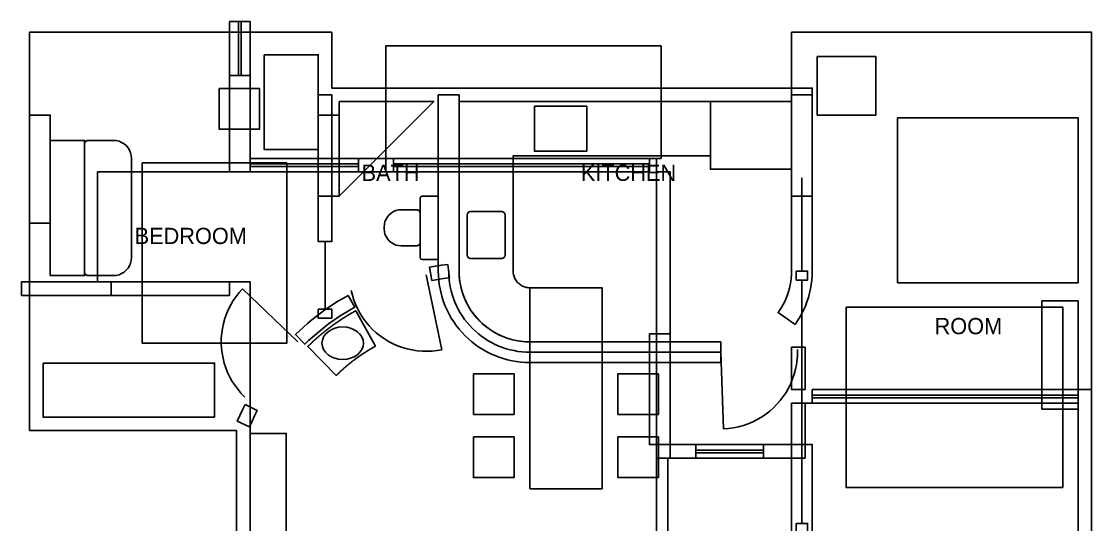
# Model space of a CAD drawing. Header units: metres. Extents: x 73174 to 85034, y 45929 to 58949.
# Drawn here: x 73174 to 85034, y 53366 to 58949 of the extents above; entities that cross this region are included whole.
import ezdxf

# ---------------------------------------------------------------- set-up
doc = ezdxf.new("R2010")
doc.units = ezdxf.units.M
doc.linetypes.add('DASHED', pattern=[20, 12, -8])
for name, color, linetype in [('PROP-COLUMN', 2, 'CONTINUOUS'), ('PROP-DOOR', 6, 'CONTINUOUS'), ('PROP-ENVELOPE', 7, 'CONTINUOUS'), ('PROP-FURN', 9, 'CONTINUOUS'), ('PROP-GLAZ', 4, 'CONTINUOUS'), ('PROP-SCREEN', 32, 'CONTINUOUS'), ('PROP-SHELL', 7, 'CONTINUOUS'), ('PROP-TEXT', 3, 'CONTINUOUS'), ('PROP-THRESHOLD', 8, 'DASHED'), ('PROP-WALL-NEW', 1, 'CONTINUOUS')]:
    doc.layers.add(name, color=color, linetype=linetype)

msp = doc.modelspace()

# ---------------------------------------------------------------- linework, layer by layer
at = {"layer": 'PROP-COLUMN'}
for points in [[(81709.2, 58209), (81939.2, 58209), (81939.2, 57009), (81709.2, 57009)], [(73264.2, 57909), (73494.2, 57909), (73494.2, 56709), (73264.2, 56709)], [(76464.2, 57909), (76694.2, 57909), (76694.2, 57009), (76464.2, 57009)]]:
    msp.add_lwpolyline(points, close=True, dxfattribs=at)
at = {"layer": 'PROP-DOOR'}
for p, q in [((77661.5, 56138.648), (77835.05, 55307.22)), ((76238, 55394.729), (75625.284, 55983.056)), ((80924.216, 55279), (80956.04, 54429.596))]:
    msp.add_line(p, q, dxfattribs=at)
for points in [[(75625.284, 55983.056), (75588.118, 55941.723), (75553.734, 55898.048), (75522.28, 55852.217), (75493.892, 55804.427), (75468.689, 55754.883), (75446.781, 55703.796), (75428.261, 55651.386), (75413.209, 55597.877), (75401.688, 55543.499), (75393.749, 55488.483), (75389.424, 55433.065), (75388.734, 55377.484), (75391.68, 55321.976), (75398.251, 55266.78), (75408.417, 55212.131), (75422.135, 55158.265), (75439.348, 55105.411), (75459.98, 55053.796), (75483.944, 55003.641), (75511.137, 54955.161), (75541.442, 54908.563), (75574.73, 54864.047), (75610.858, 54821.803), (75649.672, 54782.013)], [(77835.05, 55307.22), (77780.301, 55297.649), (77725.042, 55291.68), (77669.512, 55289.337), (77613.947, 55290.632), (77558.586, 55295.557), (77503.666, 55304.094), (77449.421, 55316.203), (77396.085, 55331.835), (77343.885, 55350.921), (77293.045, 55373.381), (77243.783, 55399.117), (77196.31, 55428.021), (77150.829, 55459.967), (77107.534, 55494.82), (77066.612, 55532.429), (77028.237, 55572.635), (76992.574, 55615.264), (76959.775, 55660.135), (76929.981, 55707.054), (76903.32, 55755.822), (76879.905, 55806.229), (76859.837, 55858.059), (76843.202, 55911.092), (76830.071, 55965.098)], [(80956.04, 54429.596), (81011.525, 54433.496), (81066.637, 54441.017), (81121.139, 54452.126), (81174.797, 54466.776), (81227.383, 54484.903), (81278.67, 54506.432), (81328.44, 54531.268), (81376.478, 54559.307), (81422.58, 54590.427), (81466.548, 54624.496), (81508.193, 54661.367), (81547.338, 54700.883), (81583.815, 54742.875), (81617.467, 54787.163), (81648.15, 54833.557), (81675.734, 54881.858), (81700.099, 54931.86), (81721.142, 54983.348), (81738.772, 55036.103), (81752.914, 55089.897), (81763.508, 55144.502), (81770.507, 55199.682), (81773.883, 55255.202), (81773.62, 55310.824)]]:
    msp.add_lwpolyline(points, dxfattribs=at)
at = {"layer": 'PROP-ENVELOPE'}
msp.add_lwpolyline([(73264.2, 58829), (76614.2, 58829), (76614.2, 58209), (81709.2, 58209), (81709.2, 58829), (85034.2, 58829), (85034.2, 50174), (81709.2, 50174), (81709.2, 50784), (80364.2, 50784), (80364.2, 46209), (77064.2, 46209), (77064.2, 47609), (73869.2, 47609), (73869.2, 49129), (75559.2, 49129), (75559.2, 54409), (73264.2, 54409)], close=True, dxfattribs=at)
at = {"layer": 'PROP-FURN'}
for points in [[(75864.2, 58579), (76464.2, 58579), (76464.2, 57529), (75864.2, 57529)], [(81994.2, 58559), (82644.2, 58559), (82644.2, 57909), (81994.2, 57909)], [(75364.2, 58204), (75814.2, 58204), (75814.2, 57754), (75364.2, 57754)], [(76694.2, 58059), (77744.2, 58059), (76694.2, 57009)], [(78809.2, 55394), (78757.9, 55395.7), (78706.7, 55400.7), (78656.1, 55409.1), (78606, 55420.7), (78556.9, 55435.7), (78508.8, 55453.8), (78462, 55475), (78416.7, 55499.2), (78373.1, 55526.3), (78331.3, 55556.2), (78291.6, 55588.8), (78254.1, 55623.9), (78219, 55661.4), (78186.4, 55701.1), (78156.5, 55742.9), (78129.4, 55786.5), (78105.2, 55831.8), (78084, 55878.6), (78065.9, 55926.7), (78050.9, 55975.8), (78039.3, 56025.9), (78030.9, 56076.5), (78025.9, 56127.7), (78024.2, 56179), (78024.2, 58059), (80809.2, 58059), (80809.2, 57459), (78624.2, 57459), (78624.2, 56179), (78624.6, 56166.9), (78625.8, 56154.9), (78627.8, 56142.9), (78630.5, 56131.1), (78634, 56119.5), (78638.3, 56108.2), (78643.3, 56097.2), (78649, 56086.5), (78655.4, 56076.2), (78662.4, 56066.4), (78670.1, 56057), (78678.4, 56048.2), (78687.2, 56039.9), (78696.6, 56032.2), (78706.4, 56025.2), (78716.7, 56018.8), (78727.4, 56013.1), (78738.4, 56008.1), (78749.7, 56003.8), (78761.3, 56000.3), (78773.1, 55997.6), (78785.1, 55995.6), (78797.1, 55994.4), (78809.2, 55994)], [(78859.2, 58009), (79439.2, 58009), (79439.2, 57509), (78859.2, 57509)], [(80809.2, 58059), (81709.2, 58059), (81709.2, 57309), (80809.2, 57309)], [(82884.2, 57879), (84884.2, 57879), (84884.2, 56049), (82884.2, 56049)], [(73494.2, 57629), (73874.2, 57629), (73874.2, 56129), (73494.2, 56129)], [(73874.2, 57589), (73874.7, 57595.3), (73876.2, 57601.4), (73878.6, 57607.2), (73881.8, 57612.5), (73885.9, 57617.3), (73890.7, 57621.4), (73896, 57624.6), (73901.8, 57627), (73907.9, 57628.5), (73914.2, 57629), (74194.2, 57629), (74225.5, 57626.5), (74256, 57619.2), (74285, 57607.2), (74311.8, 57590.8), (74335.6, 57570.4), (74356, 57546.6), (74372.4, 57519.8), (74384.4, 57490.8), (74391.7, 57460.3), (74394.2, 57429), (74394.2, 56329), (74391.7, 56297.7), (74384.4, 56267.2), (74372.4, 56238.2), (74356, 56211.4), (74335.6, 56187.6), (74311.8, 56167.2), (74285, 56150.8), (74256, 56138.8), (74225.5, 56131.5), (74194.2, 56129), (73914.2, 56129), (73907.9, 56129.5), (73901.8, 56131), (73896, 56133.4), (73890.7, 56136.6), (73885.9, 56140.7), (73881.8, 56145.5), (73878.6, 56150.8), (73876.2, 56156.6), (73874.7, 56162.7), (73874.2, 56169)], [(74514.2, 57379), (76114.2, 57379), (76114.2, 55379), (74514.2, 55379)], [(77594.2, 56989), (77594.4, 56992.1), (77595.2, 56995.2), (77596.4, 56998.1), (77598, 57000.8), (77600.1, 57003.1), (77602.4, 57005.2), (77605.1, 57006.8), (77608, 57008), (77611.1, 57008.8), (77614.2, 57009), (77774.2, 57009), (77777.3, 57008.8), (77780.4, 57008), (77783.3, 57006.8), (77786, 57005.2), (77788.3, 57003.1), (77790.4, 57000.8), (77792, 56998.1), (77793.2, 56995.2), (77794, 56992.1), (77794.2, 56989), (77794.2, 56329), (77794, 56325.9), (77793.2, 56322.8), (77792, 56319.9), (77790.4, 56317.2), (77788.3, 56314.9), (77786, 56312.8), (77783.3, 56311.2), (77780.4, 56310), (77777.3, 56309.2), (77774.2, 56309), (77614.2, 56309), (77611.1, 56309.2), (77608, 56310), (77605.1, 56311.2), (77602.4, 56312.8), (77600.1, 56314.9), (77598, 56317.2), (77596.4, 56319.9), (77595.2, 56322.8), (77594.4, 56325.9), (77594.2, 56329)], [(77194.2, 56669), (77196.5, 56698.7), (77203.5, 56727.7), (77214.9, 56755.3), (77230.5, 56780.7), (77249.8, 56803.4), (77272.5, 56822.7), (77297.9, 56838.3), (77325.5, 56849.7), (77354.5, 56856.7), (77384.2, 56859), (77554.2, 56859), (77560.5, 56858.5), (77566.6, 56857), (77572.4, 56854.6), (77577.7, 56851.4), (77582.5, 56847.3), (77586.6, 56842.5), (77589.8, 56837.2), (77592.2, 56831.4), (77593.7, 56825.3), (77594.2, 56819), (77594.2, 56499), (77593.7, 56492.7), (77592.2, 56486.6), (77589.8, 56480.8), (77586.6, 56475.5), (77582.5, 56470.7), (77577.7, 56466.6), (77572.4, 56463.4), (77566.6, 56461), (77560.5, 56459.5), (77554.2, 56459), (77384.2, 56459), (77354.5, 56461.3), (77325.5, 56468.3), (77297.9, 56479.7), (77272.5, 56495.3), (77249.8, 56514.6), (77230.5, 56537.3), (77214.9, 56562.7), (77203.5, 56590.3), (77196.5, 56619.3), (77194.2, 56649)], [(78114.2, 56799), (78114.7, 56805.3), (78116.2, 56811.4), (78118.6, 56817.2), (78121.8, 56822.5), (78125.9, 56827.3), (78130.7, 56831.4), (78136, 56834.6), (78141.8, 56837), (78147.9, 56838.5), (78154.2, 56839), (78494.2, 56839), (78500.5, 56838.5), (78506.6, 56837), (78512.4, 56834.6), (78517.7, 56831.4), (78522.5, 56827.3), (78526.6, 56822.5), (78529.8, 56817.2), (78532.2, 56811.4), (78533.7, 56805.3), (78534.2, 56799), (78534.2, 56359), (78533.7, 56352.7), (78532.2, 56346.6), (78529.8, 56340.8), (78526.6, 56335.5), (78522.5, 56330.7), (78517.7, 56326.6), (78512.4, 56323.4), (78506.6, 56321), (78500.5, 56319.5), (78494.2, 56319), (78154.2, 56319), (78147.9, 56319.5), (78141.8, 56321), (78136, 56323.4), (78130.7, 56326.6), (78125.9, 56330.7), (78121.8, 56335.5), (78118.6, 56340.8), (78116.2, 56346.6), (78114.7, 56352.7), (78114.2, 56359)], [(78809.2, 55994), (79609.2, 55994), (79609.2, 53764), (78809.2, 53764)], [(82314.2, 55779), (84714.2, 55779), (84714.2, 53779), (82314.2, 53779)], [(84484.2, 55849), (84884.2, 55849), (84884.2, 54649), (84484.2, 54649)], [(76881.2, 55739.9), (76880, 55739.2), (76878.8, 55738.6), (76877.6, 55737.9), (76876.4, 55737.2), (76875.2, 55736.6), (76874, 55735.9), (76872.8, 55735.3), (76871.6, 55734.6), (76870.4, 55733.9), (76869.2, 55733.3), (76868, 55732.6), (76866.8, 55731.9), (76865.6, 55731.3), (76864.4, 55730.6), (76863.3, 55729.9), (76862.1, 55729.3), (76860.9, 55728.6), (76859.7, 55727.9), (76858.5, 55727.2), (76857.3, 55726.6), (76856.1, 55725.9), (76854.9, 55725.2), (76853.7, 55724.6), (76852.6, 55723.9), (76851.4, 55723.2), (76850.2, 55722.5), (76849, 55721.9), (76847.8, 55721.2), (76846.6, 55720.5), (76845.4, 55719.8), (76844.2, 55719.1), (76843.1, 55718.5), (76841.9, 55717.8), (76840.7, 55717.1), (76839.5, 55716.4), (76838.3, 55715.7), (76837.2, 55715.1), (76836, 55714.4), (76834.8, 55713.7), (76833.6, 55713), (76832.4, 55712.3), (76831.2, 55711.6), (76830.1, 55711), (76828.9, 55710.3), (76827.7, 55709.6), (76826.5, 55708.9), (76825.4, 55708.2), (76824.2, 55707.5), (76823, 55706.8), (76821.8, 55706.1), (76820.7, 55705.5), (76819.5, 55704.8), (76818.3, 55704.1), (76817.1, 55703.4), (76816, 55702.7), (76814.8, 55702), (76813.6, 55701.3), (76812.4, 55700.6), (76811.3, 55699.9), (76810.1, 55699.2), (76808.9, 55698.5), (76807.8, 55697.8), (76806.6, 55697.1), (76805.4, 55696.4), (76804.3, 55695.7), (76803.1, 55695), (76801.9, 55694.3), (76800.7, 55693.6), (76799.6, 55692.9), (76798.4, 55692.2), (76797.2, 55691.5), (76796.1, 55690.8), (76794.9, 55690.1), (76793.8, 55689.4), (76792.6, 55688.7), (76791.4, 55688), (76790.3, 55687.3), (76789.1, 55686.6), (76787.9, 55685.9), (76786.8, 55685.2), (76785.6, 55684.5), (76784.5, 55683.8), (76783.3, 55683), (76782.1, 55682.3), (76781, 55681.6), (76779.8, 55680.9), (76778.7, 55680.2), (76777.5, 55679.5), (76776.3, 55678.8), (76775.2, 55678.1), (76774, 55677.4), (76772.9, 55676.6), (76771.7, 55675.9), (76770.6, 55675.2), (76769.4, 55674.5), (76768.3, 55673.8), (76767.1, 55673), (76765.9, 55672.3), (76764.8, 55671.6), (76763.6, 55670.9), (76762.5, 55670.2), (76761.3, 55669.4), (76760.2, 55668.7), (76759, 55668), (76757.9, 55667.3), (76756.7, 55666.6), (76755.6, 55665.8), (76754.4, 55665.1), (76753.3, 55664.4), (76752.1, 55663.7), (76751, 55662.9), (76749.8, 55662.2), (76748.7, 55661.5), (76747.6, 55660.7), (76746.4, 55660), (76745.3, 55659.3), (76744.1, 55658.6), (76743, 55657.8), (76741.8, 55657.1), (76740.7, 55656.4), (76739.5, 55655.6), (76738.4, 55654.9), (76737.3, 55654.2), (76736.1, 55653.4), (76735, 55652.7), (76733.8, 55652), (76732.7, 55651.2), (76731.6, 55650.5), (76730.4, 55649.7), (76729.3, 55649), (76728.1, 55648.3), (76727, 55647.5), (76725.9, 55646.8), (76724.7, 55646), (76723.6, 55645.3), (76722.5, 55644.6), (76721.3, 55643.8), (76720.2, 55643.1), (76719.1, 55642.3), (76717.9, 55641.6), (76716.8, 55640.8), (76715.7, 55640.1), (76714.5, 55639.4), (76713.4, 55638.6), (76712.3, 55637.9), (76711.1, 55637.1), (76710, 55636.4), (76708.9, 55635.6), (76707.7, 55634.9), (76706.6, 55634.1), (76705.5, 55633.4), (76704.4, 55632.6), (76703.2, 55631.9), (76702.1, 55631.1), (76701, 55630.4), (76699.8, 55629.6), (76698.7, 55628.8), (76697.6, 55628.1), (76696.5, 55627.3), (76695.3, 55626.6), (76694.2, 55625.8), (76693.1, 55625.1), (76692, 55624.3), (76690.8, 55623.5), (76689.7, 55622.8), (76688.6, 55622), (76687.5, 55621.3), (76686.4, 55620.5), (76685.2, 55619.7), (76684.1, 55619), (76683, 55618.2), (76681.9, 55617.5), (76680.8, 55616.7), (76679.6, 55615.9), (76678.5, 55615.2), (76677.4, 55614.4), (76676.3, 55613.6), (76675.2, 55612.9), (76674.1, 55612.1), (76672.9, 55611.3), (76671.8, 55610.5), (76670.7, 55609.8), (76669.6, 55609), (76668.5, 55608.2), (76667.4, 55607.5), (76666.3, 55606.7), (76665.2, 55605.9), (76664, 55605.1), (76662.9, 55604.4), (76661.8, 55603.6), (76660.7, 55602.8), (76659.6, 55602), (76658.5, 55601.3), (76657.4, 55600.5), (76656.3, 55599.7), (76655.2, 55598.9), (76654.1, 55598.2), (76652.9, 55597.4), (76651.8, 55596.6), (76650.7, 55595.8), (76649.6, 55595), (76648.5, 55594.3), (76647.4, 55593.5), (76646.3, 55592.7), (76645.2, 55591.9), (76644.1, 55591.1), (76643, 55590.3), (76641.9, 55589.5), (76640.8, 55588.8), (76639.7, 55588), (76638.6, 55587.2), (76637.5, 55586.4), (76636.4, 55585.6), (76635.3, 55584.8), (76634.2, 55584), (76633.1, 55583.2), (76632, 55582.4), (76630.9, 55581.7), (76629.8, 55580.9), (76628.7, 55580.1), (76627.6, 55579.3), (76626.5, 55578.5), (76625.4, 55577.7), (76624.3, 55576.9), (76623.2, 55576.1), (76622.1, 55575.3), (76621, 55574.5), (76619.9, 55573.7), (76618.9, 55572.9), (76617.8, 55572.1), (76616.7, 55571.3), (76615.6, 55570.5), (76614.5, 55569.7), (76613.4, 55568.9), (76612.3, 55568.1), (76611.2, 55567.3), (76610.1, 55566.5), (76609, 55565.7), (76607.9, 55564.9), (76606.9, 55564.1), (76605.8, 55563.3), (76604.7, 55562.5), (76603.6, 55561.7), (76602.5, 55560.8), (76601.4, 55560), (76600.3, 55559.2), (76599.3, 55558.4), (76598.2, 55557.6), (76597.1, 55556.8), (76596, 55556), (76594.9, 55555.2), (76593.8, 55554.4), (76592.8, 55553.6), (76591.7, 55552.7), (76590.6, 55551.9), (76589.5, 55551.1), (76588.4, 55550.3), (76587.4, 55549.5), (76586.3, 55548.7), (76585.2, 55547.8), (76584.1, 55547), (76583, 55546.2), (76582, 55545.4), (76580.9, 55544.6), (76579.8, 55543.7), (76578.7, 55542.9), (76577.7, 55542.1), (76576.6, 55541.3), (76575.5, 55540.5), (76574.4, 55539.6), (76573.4, 55538.8), (76572.3, 55538), (76571.2, 55537.2), (76570.1, 55536.3), (76569.1, 55535.5), (76568, 55534.7), (76566.9, 55533.8), (76565.9, 55533), (76564.8, 55532.2), (76563.7, 55531.4), (76562.6, 55530.5), (76561.6, 55529.7), (76560.5, 55528.9), (76559.4, 55528), (76558.4, 55527.2), (76557.3, 55526.4), (76556.2, 55525.5), (76555.2, 55524.7), (76554.1, 55523.9), (76553, 55523), (76552, 55522.2), (76550.9, 55521.4), (76549.8, 55520.5), (76548.8, 55519.7), (76547.7, 55518.8), (76546.7, 55518), (76545.6, 55517.2), (76544.5, 55516.3), (76543.5, 55515.5), (76542.4, 55514.6), (76541.4, 55513.8), (76540.3, 55512.9), (76539.2, 55512.1), (76538.2, 55511.3), (76537.1, 55510.4), (76536.1, 55509.6), (76535, 55508.7), (76533.9, 55507.9), (76532.9, 55507), (76531.8, 55506.2), (76530.8, 55505.3), (76529.7, 55504.5), (76528.7, 55503.6), (76527.6, 55502.8), (76526.6, 55501.9), (76525.5, 55501.1), (76524.4, 55500.2), (76523.4, 55499.4), (76522.3, 55498.5), (76521.3, 55497.7), (76520.2, 55496.8), (76519.2, 55495.9), (76518.1, 55495.1), (76517.1, 55494.2), (76516, 55493.4), (76515, 55492.5), (76513.9, 55491.7), (76512.9, 55490.8), (76511.8, 55489.9), (76510.8, 55489.1), (76509.8, 55488.2), (76508.7, 55487.4), (76507.7, 55486.5), (76506.6, 55485.6), (76505.6, 55484.8), (76504.5, 55483.9), (76503.5, 55483), (76502.4, 55482.2), (76501.4, 55481.3), (76500.4, 55480.4), (76499.3, 55479.6), (76498.3, 55478.7), (76497.2, 55477.8), (76496.2, 55477), (76495.1, 55476.1), (76494.1, 55475.2), (76493.1, 55474.4), (76492, 55473.5), (76491, 55472.6), (76490, 55471.7), (76488.9, 55470.9), (76487.9, 55470), (76486.8, 55469.1), (76485.8, 55468.2), (76484.8, 55467.4), (76483.7, 55466.5), (76482.7, 55465.6), (76481.7, 55464.7), (76480.6, 55463.9), (76479.6, 55463), (76478.6, 55462.1), (76477.5, 55461.2), (76476.5, 55460.3), (76475.5, 55459.5), (76474.4, 55458.6), (76473.4, 55457.7), (76472.4, 55456.8), (76471.3, 55455.9), (76470.3, 55455), (76469.3, 55454.2), (76468.3, 55453.3), (76467.2, 55452.4), (76466.2, 55451.5), (76465.2, 55450.6), (76464.1, 55449.7), (76463.1, 55448.8), (76462.1, 55447.9), (76461.1, 55447), (76460, 55446.2), (76459, 55445.3), (76458, 55444.4), (76457, 55443.5), (76455.9, 55442.6), (76454.9, 55441.7), (76453.9, 55440.8), (76452.9, 55439.9), (76451.9, 55439), (76450.8, 55438.1), (76449.8, 55437.2), (76448.8, 55436.3), (76447.8, 55435.4), (76446.8, 55434.5), (76445.7, 55433.6), (76444.7, 55432.7), (76443.7, 55431.8), (76442.7, 55430.9), (76441.7, 55430), (76440.7, 55429.1), (76439.6, 55428.2), (76438.6, 55427.3), (76437.6, 55426.4), (76436.6, 55425.5), (76435.6, 55424.6), (76434.6, 55423.7), (76433.6, 55422.8), (76432.5, 55421.9), (76431.5, 55421), (76430.5, 55420.1), (76429.5, 55419.1), (76428.5, 55418.2), (76427.5, 55417.3), (76426.5, 55416.4), (76425.5, 55415.5), (76424.5, 55414.6), (76423.4, 55413.7), (76422.4, 55412.8), (76421.4, 55411.8), (76420.4, 55410.9), (76419.4, 55410), (76418.4, 55409.1), (76417.4, 55408.2), (76416.4, 55407.3), (76415.4, 55406.3), (76414.4, 55405.4), (76413.4, 55404.5), (76412.4, 55403.6), (76411.4, 55402.7), (76410.4, 55401.7), (76409.4, 55400.8), (76408.4, 55399.9), (76407.4, 55399), (76406.4, 55398.1), (76405.4, 55397.1), (76404.4, 55396.2), (76403.4, 55395.3), (76402.4, 55394.4), (76401.4, 55393.4), (76400.4, 55392.5), (76399.4, 55391.6), (76398.4, 55390.6), (76397.4, 55389.7), (76396.4, 55388.8), (76395.4, 55387.9), (76394.4, 55386.9), (76393.4, 55386), (76392.4, 55385.1), (76391.4, 55384.1), (76390.4, 55383.2), (76389.4, 55382.3), (76388.4, 55381.3), (76387.4, 55380.4), (76386.4, 55379.5), (76385.4, 55378.5), (76384.4, 55377.6), (76383.5, 55376.6), (76382.5, 55375.7), (76381.5, 55374.8), (76380.5, 55373.8), (76379.5, 55372.9), (76378.5, 55371.9), (76377.5, 55371), (76376.5, 55370.1), (76375.5, 55369.1), (76374.6, 55368.2), (76373.6, 55367.2), (76372.6, 55366.3), (76371.6, 55365.3), (76370.6, 55364.4), (76369.6, 55363.4), (76368.6, 55362.5), (76367.7, 55361.6), (76366.7, 55360.6), (76365.7, 55359.7), (76364.7, 55358.7), (76363.7, 55357.8), (76362.8, 55356.8), (76361.8, 55355.9), (76360.8, 55354.9), (76359.8, 55353.9), (76358.8, 55353), (76357.9, 55352), (76356.9, 55351.1), (76355.9, 55350.1), (76354.9, 55349.2), (76353.9, 55348.2), (76353, 55347.3), (76352, 55346.3), (76351, 55345.3), (76350, 55344.4), (76349.1, 55343.4), (76348.1, 55342.5), (76347.1, 55341.5), (76663.1, 55021.1), (76664, 55022), (76664.8, 55022.8), (76665.6, 55023.5), (76666.4, 55024.3), (76667.2, 55025.1), (76668, 55025.9), (76668.8, 55026.7), (76669.6, 55027.5), (76670.4, 55028.2), (76671.2, 55029), (76672, 55029.8), (76672.8, 55030.6), (76673.6, 55031.4), (76674.4, 55032.1), (76675.2, 55032.9), (76676, 55033.7), (76676.8, 55034.5), (76677.6, 55035.3), (76678.4, 55036), (76679.2, 55036.8), (76680, 55037.6), (76680.8, 55038.4), (76681.6, 55039.1), (76682.4, 55039.9), (76683.2, 55040.7), (76684, 55041.5), (76684.8, 55042.2), (76685.6, 55043), (76686.4, 55043.8), (76687.2, 55044.5), (76688, 55045.3), (76688.8, 55046.1), (76689.7, 55046.8), (76690.5, 55047.6), (76691.3, 55048.4), (76692.1, 55049.1), (76692.9, 55049.9), (76693.7, 55050.7), (76694.5, 55051.4), (76695.3, 55052.2), (76696.1, 55053), (76696.9, 55053.7), (76697.7, 55054.5), (76698.6, 55055.3), (76699.4, 55056), (76700.2, 55056.8), (76701, 55057.5), (76701.8, 55058.3), (76702.6, 55059.1), (76703.4, 55059.8), (76704.2, 55060.6), (76705.1, 55061.3), (76705.9, 55062.1), (76706.7, 55062.9), (76707.5, 55063.6), (76708.3, 55064.4), (76709.1, 55065.1), (76709.9, 55065.9), (76710.8, 55066.6), (76711.6, 55067.4), (76712.4, 55068.1), (76713.2, 55068.9), (76714, 55069.6), (76714.9, 55070.4), (76715.7, 55071.2), (76716.5, 55071.9), (76717.3, 55072.7), (76718.1, 55073.4), (76718.9, 55074.2), (76719.8, 55074.9), (76720.6, 55075.6), (76721.4, 55076.4), (76722.2, 55077.1), (76723, 55077.9), (76723.9, 55078.6), (76724.7, 55079.4), (76725.5, 55080.1), (76726.3, 55080.9), (76727.2, 55081.6), (76728, 55082.4), (76728.8, 55083.1), (76729.6, 55083.8), (76730.5, 55084.6), (76731.3, 55085.3), (76732.1, 55086.1), (76732.9, 55086.8), (76733.8, 55087.5), (76734.6, 55088.3), (76735.4, 55089), (76736.2, 55089.8), (76737.1, 55090.5), (76737.9, 55091.2), (76738.7, 55092), (76739.5, 55092.7), (76740.4, 55093.4), (76741.2, 55094.2), (76742, 55094.9), (76742.9, 55095.6), (76743.7, 55096.4), (76744.5, 55097.1), (76745.3, 55097.8), (76746.2, 55098.6), (76747, 55099.3), (76747.8, 55100), (76748.7, 55100.8), (76749.5, 55101.5), (76750.3, 55102.2), (76751.2, 55103), (76752, 55103.7), (76752.8, 55104.4), (76753.7, 55105.1), (76754.5, 55105.9), (76755.3, 55106.6), (76756.2, 55107.3), (76757, 55108), (76757.8, 55108.8), (76758.7, 55109.5), (76759.5, 55110.2), (76760.3, 55110.9), (76761.2, 55111.7), (76762, 55112.4), (76762.9, 55113.1), (76763.7, 55113.8), (76764.5, 55114.5), (76765.4, 55115.3), (76766.2, 55116), (76767, 55116.7), (76767.9, 55117.4), (76768.7, 55118.1), (76769.6, 55118.8), (76770.4, 55119.6), (76771.2, 55120.3), (76772.1, 55121), (76772.9, 55121.7), (76773.8, 55122.4), (76774.6, 55123.1), (76775.5, 55123.9), (76776.3, 55124.6), (76777.1, 55125.3), (76778, 55126), (76778.8, 55126.7), (76779.7, 55127.4), (76780.5, 55128.1), (76781.4, 55128.8), (76782.2, 55129.5), (76783.1, 55130.2), (76783.9, 55131), (76784.7, 55131.7), (76785.6, 55132.4), (76786.4, 55133.1), (76787.3, 55133.8), (76788.1, 55134.5), (76789, 55135.2), (76789.8, 55135.9), (76790.7, 55136.6), (76791.5, 55137.3), (76792.4, 55138), (76793.2, 55138.7), (76794.1, 55139.4), (76794.9, 55140.1), (76795.8, 55140.8), (76796.6, 55141.5), (76797.5, 55142.2), (76798.3, 55142.9), (76799.2, 55143.6), (76800, 55144.3), (76800.9, 55145), (76801.7, 55145.7), (76802.6, 55146.4), (76803.4, 55147.1), (76804.3, 55147.8), (76805.2, 55148.5), (76806, 55149.2), (76806.9, 55149.9), (76807.7, 55150.6), (76808.6, 55151.3), (76809.4, 55152), (76810.3, 55152.7), (76811.2, 55153.3), (76812, 55154), (76812.9, 55154.7), (76813.7, 55155.4), (76814.6, 55156.1), (76815.4, 55156.8), (76816.3, 55157.5), (76817.2, 55158.2), (76818, 55158.9), (76818.9, 55159.5), (76819.7, 55160.2), (76820.6, 55160.9), (76821.5, 55161.6), (76822.3, 55162.3), (76823.2, 55163), (76824.1, 55163.7), (76824.9, 55164.3), (76825.8, 55165), (76826.6, 55165.7), (76827.5, 55166.4), (76828.4, 55167.1), (76829.2, 55167.7), (76830.1, 55168.4), (76831, 55169.1), (76831.8, 55169.8), (76832.7, 55170.5), (76833.6, 55171.1), (76834.4, 55171.8), (76835.3, 55172.5), (76836.2, 55173.2), (76837, 55173.9), (76837.9, 55174.5), (76838.8, 55175.2), (76839.6, 55175.9), (76840.5, 55176.6), (76841.4, 55177.2), (76842.2, 55177.9), (76843.1, 55178.6), (76844, 55179.2), (76844.9, 55179.9), (76845.7, 55180.6), (76846.6, 55181.3), (76847.5, 55181.9), (76848.3, 55182.6), (76849.2, 55183.3), (76850.1, 55183.9), (76851, 55184.6), (76851.8, 55185.3), (76852.7, 55185.9), (76853.6, 55186.6), (76854.5, 55187.3), (76855.3, 55187.9), (76856.2, 55188.6), (76857.1, 55189.3), (76858, 55189.9), (76858.8, 55190.6), (76859.7, 55191.3), (76860.6, 55191.9), (76861.5, 55192.6), (76862.4, 55193.3), (76863.2, 55193.9), (76864.1, 55194.6), (76865, 55195.2), (76865.9, 55195.9), (76866.8, 55196.6), (76867.6, 55197.2), (76868.5, 55197.9), (76869.4, 55198.5), (76870.3, 55199.2), (76871.2, 55199.8), (76872, 55200.5), (76872.9, 55201.2), (76873.8, 55201.8), (76874.7, 55202.5), (76875.6, 55203.1), (76876.5, 55203.8), (76877.3, 55204.4), (76878.2, 55205.1), (76879.1, 55205.7), (76880, 55206.4), (76880.9, 55207), (76881.8, 55207.7), (76882.7, 55208.3), (76883.6, 55209), (76884.4, 55209.6), (76885.3, 55210.3), (76886.2, 55210.9), (76887.1, 55211.6), (76888, 55212.2), (76888.9, 55212.9), (76889.8, 55213.5), (76890.7, 55214.2), (76891.6, 55214.8), (76892.4, 55215.5), (76893.3, 55216.1), (76894.2, 55216.7), (76895.1, 55217.4), (76896, 55218), (76896.9, 55218.7), (76897.8, 55219.3), (76898.7, 55220), (76899.6, 55220.6), (76900.5, 55221.2), (76901.4, 55221.9), (76902.3, 55222.5), (76903.2, 55223.2), (76904.1, 55223.8), (76905, 55224.4), (76905.9, 55225.1), (76906.8, 55225.7), (76907.7, 55226.3), (76908.6, 55227), (76909.5, 55227.6), (76910.3, 55228.3), (76911.2, 55228.9), (76912.1, 55229.5), (76913, 55230.2), (76913.9, 55230.8), (76914.8, 55231.4), (76915.7, 55232.1), (76916.7, 55232.7), (76917.6, 55233.3), (76918.5, 55234), (76919.4, 55234.6), (76920.3, 55235.2), (76921.2, 55235.8), (76922.1, 55236.5), (76923, 55237.1), (76923.9, 55237.7), (76924.8, 55238.4), (76925.7, 55239), (76926.6, 55239.6), (76927.5, 55240.2), (76928.4, 55240.9), (76929.3, 55241.5), (76930.2, 55242.1), (76931.1, 55242.7), (76932, 55243.4), (76932.9, 55244), (76933.9, 55244.6), (76934.8, 55245.2), (76935.7, 55245.8), (76936.6, 55246.5), (76937.5, 55247.1), (76938.4, 55247.7), (76939.3, 55248.3), (76940.2, 55248.9), (76941.1, 55249.6), (76942, 55250.2), (76943, 55250.8), (76943.9, 55251.4), (76944.8, 55252), (76945.7, 55252.6), (76946.6, 55253.3), (76947.5, 55253.9), (76948.4, 55254.5), (76949.4, 55255.1), (76950.3, 55255.7), (76951.2, 55256.3), (76952.1, 55256.9), (76953, 55257.6), (76953.9, 55258.2), (76954.9, 55258.8), (76955.8, 55259.4), (76956.7, 55260), (76957.6, 55260.6), (76958.5, 55261.2), (76959.5, 55261.8), (76960.4, 55262.4), (76961.3, 55263), (76962.2, 55263.7), (76963.1, 55264.3), (76964.1, 55264.9), (76965, 55265.5), (76965.9, 55266.1), (76966.8, 55266.7), (76967.7, 55267.3), (76968.7, 55267.9), (76969.6, 55268.5), (76970.5, 55269.1), (76971.4, 55269.7), (76972.4, 55270.3), (76973.3, 55270.9), (76974.2, 55271.5), (76975.1, 55272.1), (76976.1, 55272.7), (76977, 55273.3), (76977.9, 55273.9), (76978.9, 55274.5), (76979.8, 55275.1), (76980.7, 55275.7), (76981.6, 55276.3), (76982.6, 55276.9), (76983.5, 55277.5), (76984.4, 55278.1), (76985.4, 55278.7), (76986.3, 55279.3), (76987.2, 55279.9), (76988.2, 55280.5), (76989.1, 55281.1), (76990, 55281.7), (76991, 55282.3), (76991.9, 55282.8), (76992.8, 55283.4), (76993.8, 55284), (76994.7, 55284.6), (76995.6, 55285.2), (76996.6, 55285.8), (76997.5, 55286.4), (76998.4, 55287), (76999.4, 55287.6), (77000.3, 55288.2), (77001.3, 55288.7), (77002.2, 55289.3), (77003.1, 55289.9), (77004.1, 55290.5), (77005, 55291.1), (77005.9, 55291.7), (77006.9, 55292.3), (77007.8, 55292.8), (77008.8, 55293.4), (77009.7, 55294), (77010.7, 55294.6), (77011.6, 55295.2), (77012.5, 55295.7), (77013.5, 55296.3), (77014.4, 55296.9), (77015.4, 55297.5), (77016.3, 55298.1), (77017.3, 55298.7), (77018.2, 55299.2), (77019.2, 55299.8), (77020.1, 55300.4), (77021, 55301), (77022, 55301.5), (77022.9, 55302.1), (77023.9, 55302.7), (77024.8, 55303.3), (77025.8, 55303.8), (77026.7, 55304.4), (77027.7, 55305), (77028.6, 55305.6), (77029.6, 55306.1), (77030.5, 55306.7), (77031.5, 55307.3), (77032.4, 55307.9), (77033.4, 55308.4), (77034.3, 55309), (77035.3, 55309.6), (77036.2, 55310.1), (77037.2, 55310.7), (77038.1, 55311.3), (77039.1, 55311.8), (77040.1, 55312.4), (77041, 55313), (77042, 55313.5), (77042.9, 55314.1), (77043.9, 55314.7), (77044.8, 55315.2), (77045.8, 55315.8), (77046.8, 55316.4), (77047.7, 55316.9), (77048.7, 55317.5), (77049.6, 55318.1), (77050.6, 55318.6), (77051.5, 55319.2), (77052.5, 55319.8), (77053.5, 55320.3), (77054.4, 55320.9), (77055.4, 55321.4), (77056.4, 55322), (77057.3, 55322.6), (77058.3, 55323.1), (77059.2, 55323.7), (77060.2, 55324.2), (77061.2, 55324.8), (77062.1, 55325.3), (77063.1, 55325.9), (77064.1, 55326.5), (77065, 55327), (77066, 55327.6), (77067, 55328.1), (77067.9, 55328.7), (77068.9, 55329.2), (77069.9, 55329.8), (77070.8, 55330.3), (77071.8, 55330.9), (77072.8, 55331.4), (77073.7, 55332), (77074.7, 55332.5), (77075.7, 55333.1), (77076.7, 55333.6), (77077.6, 55334.2), (77078.6, 55334.7), (77079.6, 55335.3), (77080.5, 55335.8), (77081.5, 55336.4), (77082.5, 55336.9), (77083.5, 55337.5), (77084.4, 55338), (77085.4, 55338.6), (77086.4, 55339.1), (77087.4, 55339.7), (77088.3, 55340.2), (77089.3, 55340.8), (77090.3, 55341.3), (77091.3, 55341.8), (77092.2, 55342.4), (77093.2, 55342.9), (77094.2, 55343.5), (77095.2, 55344), (77096.2, 55344.6), (77097.1, 55345.1), (77098.3, 55345.7)], [(76964.9, 55378.9), (76960.5, 55343.8), (76947.4, 55310), (76926.1, 55278.9), (76897.5, 55251.6), (76862.7, 55229.2), (76822.9, 55212.6), (76779.8, 55202.4), (76734.9, 55198.9), (76690, 55202.4), (76646.9, 55212.6), (76607.1, 55229.2), (76572.3, 55251.6), (76543.7, 55278.9), (76522.4, 55310), (76509.3, 55343.8), (76504.9, 55378.9), (76509.3, 55414), (76522.4, 55447.8), (76543.7, 55478.9), (76572.3, 55506.2), (76607.1, 55528.6), (76646.9, 55545.2), (76690, 55555.4), (76734.9, 55558.9), (76779.8, 55555.4), (76822.9, 55545.2), (76862.7, 55528.6), (76897.5, 55506.2), (76926.1, 55478.9), (76947.4, 55447.8), (76960.5, 55414)], [(73414.2, 55159), (75314.2, 55159), (75314.2, 54559), (73414.2, 54559)], [(78184.2, 55039), (78634.2, 55039), (78634.2, 54589), (78184.2, 54589)], [(79784.2, 55039), (80234.2, 55039), (80234.2, 54589), (79784.2, 54589)], [(75709.2, 54379), (76109.2, 54379), (76109.2, 53079), (75709.2, 53079)], [(78184.2, 54339), (78634.2, 54339), (78634.2, 53889), (78184.2, 53889)], [(79784.2, 54339), (80234.2, 54339), (80234.2, 53889), (79784.2, 53889)]]:
    msp.add_lwpolyline(points, close=True, dxfattribs=at)
at = {"layer": 'PROP-GLAZ'}
for points in [[(81824.2, 56179), (81824.2, 57213.333)], [(77909.2, 56179), (77910.3, 56134.8), (77913.5, 56090.8), (77918.9, 56046.9), (77926.5, 56003.4), (77936.2, 55960.3), (77948, 55917.7), (77961.8, 55875.8), (77977.7, 55834.6), (77995.6, 55794.2), (78015.5, 55754.7), (78037.2, 55716.3), (78060.9, 55679), (78086.3, 55642.9), (78113.5, 55608), (78142.3, 55574.6), (78172.8, 55542.6), (78204.8, 55512.1), (78238.2, 55483.3), (78273.1, 55456.1), (78309.2, 55430.7), (78346.5, 55407), (78384.9, 55385.3), (78424.4, 55365.4), (78464.8, 55347.5), (78506, 55331.6), (78547.9, 55317.8), (78590.5, 55306), (78633.6, 55296.3), (78677.1, 55288.7), (78721, 55283.3), (78765, 55280.1), (78809.2, 55279)], [(78809.216, 55279), (79609.216, 55279)], [(79609.216, 55279), (80924.2, 55279)]]:
    msp.add_lwpolyline(points, dxfattribs=at)
at = {"layer": 'PROP-SCREEN'}
for points in [[(76539.2, 56506.5), (76539.2, 55756.5)], [(81824.2, 56079), (81824.2, 53379)]]:
    msp.add_lwpolyline(points, dxfattribs=at)
at = {"layer": 'PROP-SHELL'}
for p, q in [((75479.2, 58349), (75479.2, 58949)), ((75479.2, 58949), (75709.2, 58949)), ((75609.2, 58949), (75579.2, 58949)), ((75579.2, 58949), (75579.2, 58349)), ((75609.2, 58349), (75609.2, 58949)), ((75709.2, 58949), (75709.2, 58349)), ((77214.2, 57429), (77214.2, 58679)), ((77214.2, 58679), (80264.2, 58679)), ((80264.2, 58679), (80264.2, 57429)), ((75709.2, 58349), (75479.2, 58349)), ((75579.2, 58349), (75609.2, 58349)), ((75709.2, 57429), (76909.2, 57429)), ((75709.2, 57279), (75709.2, 57429)), ((76909.2, 57429), (76909.2, 57279)), ((80214.2, 57429), (77214.2, 57429)), ((77214.2, 57429), (77214.2, 57279)), ((80264.2, 57429), (77214.2, 57429)), ((80134.2, 57429), (77299.2, 57429)), ((77299.2, 57429), (77299.2, 57279)), ((80134.2, 57279), (80134.2, 57429)), ((80214.2, 57279), (80214.2, 57429)), ((76909.2, 57369), (75709.2, 57369)), ((75709.2, 57369), (75709.2, 57339)), ((75709.2, 57339), (76909.2, 57339)), ((76909.2, 57339), (76909.2, 57369)), ((80134.2, 57369), (77299.2, 57369)), ((77299.2, 57369), (77299.2, 57339)), ((77299.2, 57339), (80134.2, 57339)), ((80134.2, 57339), (80134.2, 57369)), ((77214.2, 57279), (74019.2, 57279)), ((74019.2, 57279), (74019.2, 56219)), ((76909.2, 57279), (75709.2, 57279)), ((77299.2, 57279), (80134.2, 57279)), ((80214.2, 54104), (80214.2, 57279)), ((74019.2, 56219), (74019.2, 56059)), ((74019.2, 56059), (74169.2, 56059)), ((74169.2, 56059), (75709.2, 56059)), ((75709.2, 56059), (75709, 50479)), ((84884.2, 54864), (81939.2, 54864)), ((81939.2, 54864), (81939.2, 54714)), ((84884.2, 54804), (81939.2, 54804)), ((81939.2, 54804), (81939.2, 54774)), ((84884.2, 54714), (84884.2, 54864)), ((84884.2, 54774), (84884.2, 54804)), ((85034.2, 54714), (85034.2, 54864)), ((85034.2, 54804), (85034.2, 54774)), ((84884.2, 54714), (81859.2, 54714)), ((81859.2, 54714), (81859.2, 54104)), ((81939.2, 54774), (84884.2, 54774)), ((81939.2, 54714), (84884.2, 54714)), ((84884.2, 46359), (84884.2, 54714)), ((85034.2, 46359), (85034.2, 54714)), ((80649.2, 54254), (81399.2, 54254)), ((80649.2, 54104), (80649.2, 54254)), ((81399.2, 54254), (81399.2, 54104)), ((81859.2, 54104), (80214.2, 54104)), ((81399.2, 54194), (80649.2, 54194)), ((80649.2, 54194), (80649.2, 54164)), ((80649.2, 54164), (81399.2, 54164)), ((81399.2, 54104), (80649.2, 54104)), ((81399.2, 54164), (81399.2, 54194))]:
    msp.add_line(p, q, dxfattribs=at)
for points in [[(75479, 58349), (75709, 58349), (75709, 57279), (75479, 57279)], [(76909.2, 57279), (77299.2, 57279), (77299.2, 57429), (76909.2, 57429)], [(80214.2, 57279), (80214.2, 55484), (80364.2, 55484), (80364.2, 57279)], [(73174.2, 55909), (74169.2, 55909), (74169.2, 56059), (73174.2, 56059)], [(74169.2, 55909), (75479.2, 55909), (75479.2, 56059), (74169.2, 56059)], [(80134, 55484), (80364, 55484), (80364, 54254), (80134, 54254)], [(80214.2, 55484), (80214.2, 54254), (80364.2, 54254), (80364.2, 55484)], [(81709.2, 55334), (81709.2, 54864), (81859.2, 54864), (81859.2, 55334)], [(84884.2, 54864), (84884.2, 50604), (85034.2, 50604), (85034.2, 54864)], [(84884.2, 54864), (84884.2, 50604), (85034.2, 50604), (85034.2, 54864)], [(84884.2, 54864), (84884.2, 50604), (85034.2, 50604), (85034.2, 54864)], [(84884.2, 54864), (84884.2, 50604), (85034.2, 50604), (85034.2, 54864)], [(81709.2, 54714), (81709.2, 54254), (81859.2, 54254), (81859.2, 54714)], [(80364.2, 54104), (80649.2, 54104), (80649.2, 54254), (80364.2, 54254)], [(81399.2, 54104), (81709.2, 54104), (81709.2, 54254), (81399.2, 54254)], [(81709, 54254), (81939, 54254), (81939, 53054), (81709, 53054)], [(80214.2, 54104), (80214.2, 51654), (80339.2, 51654), (80339.2, 54104)]]:
    msp.add_lwpolyline(points, close=True, dxfattribs=at)
at = {"layer": 'PROP-THRESHOLD'}
msp.add_line((81824.2, 58134), (81784.2, 58134), dxfattribs=at)
at = {"layer": 'PROP-WALL-NEW'}
for points in [[(76464.2, 58134), (76464.2, 56506.5), (76614.2, 56506.5), (76614.2, 58134)], [(77794.2, 58134), (77794.2, 56178.937), (77795.436, 56129.2), (77799.046, 56079.602), (77805.151, 56029.981), (77813.728, 55980.872), (77824.657, 55932.317), (77837.94, 55884.356), (77853.509, 55837.097), (77871.454, 55790.591), (77891.646, 55745.02), (77914.058, 55700.528), (77938.577, 55657.152), (77965.315, 55615.059), (77993.896, 55574.443), (78024.57, 55535.086), (78057.107, 55497.353), (78091.483, 55461.283), (78127.553, 55426.907), (78165.286, 55394.37), (78204.643, 55363.696), (78245.259, 55335.115), (78287.352, 55308.377), (78330.728, 55283.858), (78375.22, 55261.446), (78420.791, 55241.254), (78467.297, 55223.309), (78514.556, 55207.74), (78562.517, 55194.457), (78611.072, 55183.528), (78660.181, 55174.951), (78709.802, 55168.846), (78759.4, 55165.236), (78809.141, 55164), (80924.2, 55164), (80924.2, 55394), (78809.259, 55394), (78770.6, 55394.964), (78732.198, 55397.754), (78694.019, 55402.449), (78656.128, 55409.072), (78618.483, 55417.543), (78581.244, 55427.86), (78544.703, 55439.891), (78508.809, 55453.746), (78473.58, 55469.354), (78439.072, 55486.742), (78405.648, 55505.623), (78373.141, 55526.285), (78341.557, 55548.504), (78311.114, 55572.23), (78282.047, 55597.293), (78254.117, 55623.917), (78227.493, 55651.847), (78202.43, 55680.914), (78178.704, 55711.357), (78156.485, 55742.941), (78135.823, 55775.448), (78116.942, 55808.872), (78099.554, 55843.38), (78083.946, 55878.609), (78070.091, 55914.503), (78058.06, 55951.044), (78047.743, 55988.283), (78039.272, 56025.928), (78032.649, 56063.819), (78027.954, 56101.998), (78025.164, 56140.4), (78024.2, 56179.063), (78024.2, 58134)], [(81747.291, 55585.449), (81768.292, 55615.369), (81794.823, 55657.152), (81819.342, 55700.528), (81841.754, 55745.02), (81861.946, 55790.591), (81879.891, 55837.097), (81895.46, 55884.356), (81908.743, 55932.317), (81919.672, 55980.872), (81928.249, 56029.981), (81934.354, 56079.602), (81937.964, 56129.2), (81939.2, 56178.937), (81939.2, 58134), (81709.2, 58134), (81709.2, 56179.063), (81708.236, 56140.4), (81705.446, 56101.998), (81700.751, 56063.819), (81694.128, 56025.928), (81685.657, 55988.283), (81675.34, 55951.044), (81663.309, 55914.503), (81649.454, 55878.609), (81633.846, 55843.38), (81616.458, 55808.872), (81597.577, 55775.448), (81576.708, 55742.631), (81559.186, 55717.8)], [(77899.048, 56253.31), (77831.48, 56244.075), (77764.052, 56233.611), (77698.127, 56222.127), (77723.875, 56074.354), (77788.423, 56085.604), (77853.128, 56095.646), (77919.352, 56104.69)], [(81761.7, 56179), (81761.7, 56079), (81886.7, 56079), (81886.7, 56179)], [(76795.297, 55909.477), (76742.583, 55879.861), (76689.954, 55848.672), (76638.169, 55816.33), (76587.231, 55782.837), (76537.143, 55748.194), (76487.907, 55712.402), (76439.525, 55675.464), (76392.001, 55637.38), (76345.335, 55598.153), (76299.53, 55557.785), (76254.588, 55516.278), (76211.129, 55474.24), (76315.427, 55366.434), (76357.631, 55407.273), (76400.013, 55446.415), (76443.191, 55484.468), (76487.168, 55521.435), (76531.945, 55557.317), (76577.526, 55592.117), (76623.911, 55625.837), (76671.104, 55658.477), (76719.107, 55690.041), (76767.923, 55720.528), (76817.553, 55749.94), (76868.759, 55778.697)], [(76464.2, 55756.5), (76464.2, 55656.5), (76614.2, 55656.5), (76614.2, 55756.5)], [(75653.26, 54698.59), (75623.396, 54638.705), (75594.079, 54577.089), (75565.901, 54514.987), (75702.499, 54453.013), (75730.112, 54513.882), (75758.245, 54573.01), (75787.491, 54631.642)], [(81761.7, 53379), (81761.7, 53279), (81886.7, 53279), (81886.7, 53379)]]:
    msp.add_lwpolyline(points, close=True, dxfattribs=at)

# ---------------------------------------------------------------- texts
at = {"layer": 'PROP-TEXT'}
for s, p in [('BATH', (76944.2, 57179)), ('KITCHEN', (79374.2, 57179)), ('BEDROOM', (74429.2, 56479)), ('ROOM', (83294.2, 55479))]:
    msp.add_text(s, height=180, dxfattribs=at).set_placement(p)

doc.saveas('drawing.dxf')
